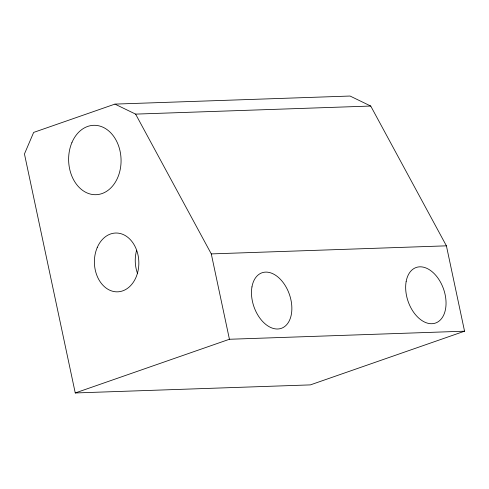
<?xml version="1.0" encoding="UTF-8"?>
<svg xmlns="http://www.w3.org/2000/svg" width="489" height="489" viewBox="0 0 489 489"><rect width="100%" height="100%" fill="white"/><g stroke="black" fill="none" stroke-linecap="round" stroke-linejoin="round"><path stroke-width="0.73" d="M114.933 104.108L33.655 132.415L24.45 153.956L75.251 392.96L310.374 384.892L464.55 331.194L446.408 245.839L370.729 106.046L350.057 96.04L114.933 104.108L135.606 114.114L370.729 106.046M75.251 392.96L229.427 339.262L464.55 331.194M135.606 114.114L211.285 253.907L446.408 245.839M211.285 253.907L229.427 339.262M137.543 273.547A29.419 22.219 88 0 1 136.608 250.337M71.95 142.476A34.713 26.217 88 0 0 95.202 194.708A34.713 26.217 88 0 0 117.372 142.819A34.713 26.217 88 0 0 71.95 142.476M97.213 247.581A29.419 22.219 88 0 0 116.92 291.841A29.419 22.219 88 0 0 135.71 247.868A29.419 22.219 88 0 0 97.213 247.581M406.139 281.609A29.419 18.778 70.8 0 0 431.897 323.718A29.419 18.778 70.8 0 0 439.519 280.466A29.419 18.778 70.8 0 0 406.139 281.609M251.957 286.902A29.419 18.778 70.8 0 0 277.721 329.005A29.419 18.778 70.8 0 0 285.338 285.759A29.419 18.778 70.8 0 0 251.957 286.902"/></g></svg>
